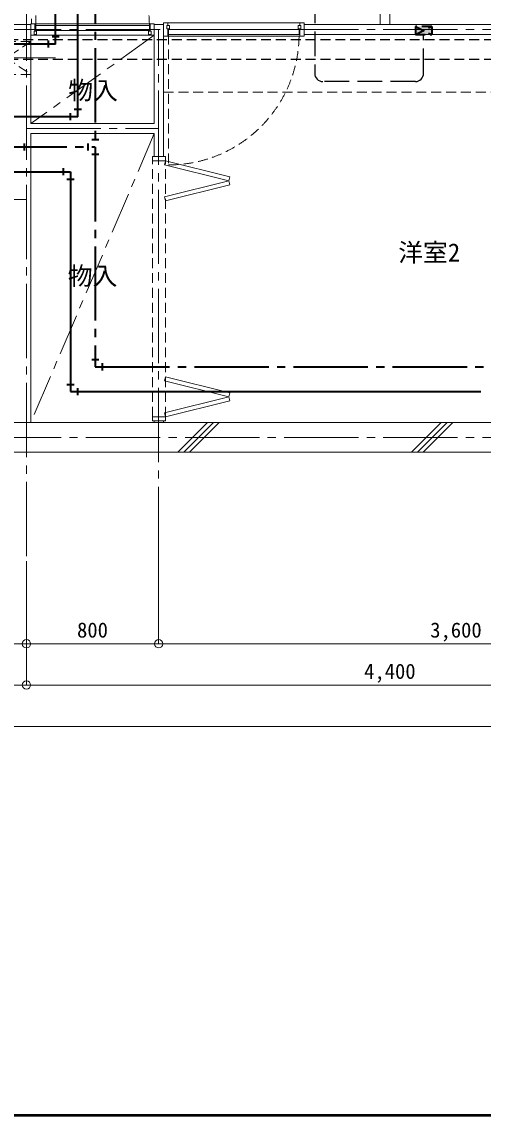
# Model space of a CAD drawing. Units: millimetres at full size, sheet at 1:50. Extents: x -9674 to 9699, y -6794 to 6791.
# Drawn here: x 1870 to 4661, y -6794 to -167 of the extents above; entities that cross this region are included whole.
import ezdxf
from ezdxf.enums import TextEntityAlignment as Align

# ---------------------------------------------------------------- set-up
doc = ezdxf.new("R2010")
doc.units = ezdxf.units.MM
doc.header["$LTSCALE"] = 50
doc.header["$PDMODE"] = 32
doc.header["$PDSIZE"] = 50
for name, pattern in [('CHAIN1', [8, 5, -1, 1, -1]), ('CHAIN2', [12, 9, -1, 1, -1]), ('DASHED1', [1.8, 1.2, -0.6]), ('DASHED3', [4, 3, -1])]:
    doc.linetypes.add(name, pattern=pattern)
for name, color, linetype, lineweight in [('0-0_図面枠', 7, 'Continuous', 9), ('1-0_芯', 134, 'CHAIN2', 9), ('1-1_躯体', 134, 'Continuous', 9), ('1-2_間仕切', 134, 'Continuous', 9), ('1-3_建具', 134, 'Continuous', 9), ('1-5_設備', 134, 'Continuous', 9), ('1-7_その他', 134, 'DASHED1', 9), ('1-8_ハッチ', 134, 'Continuous', 9), ('1-B_寸法', 134, 'Continuous', 9), ('1-C_梁', 134, 'DASHED1', 9), ('2-2', 5, 'DASHED3', 25), ('2-3_建具', 4, 'Continuous', 35), ('2-9_金物', 1, 'CHAIN2', 35), ('2-A_文字', 6, 'Continuous', 35), ('2-C', 2, 'DASHED1', 25)]:
    doc.layers.add(name, color=color, linetype=linetype, lineweight=lineweight)
doc.layers.add('1-A_文字', color=134, linetype='Continuous')
doc.styles.add('ＭＳ ゴシック', font='')
doc.styles.get('ＭＳ ゴシック').set_extended_font_data('MS Gothic')

msp = doc.modelspace()

# ---------------------------------------------------------------- linework, layer by layer
at = {"layer": '0-0_図面枠'}
for p, q in [((-9673.92, -6793.93), (9698.92, -6793.93)), ((-9672.16, -6792.16), (9697.16, -6792.16)), ((-9670.4, -6790.4), (9695.4, -6790.4)), ((9693.64, -6788.64), (-9668.64, -6788.64)), ((-9666.87, -6786.88), (9691.87, -6786.88)), ((-9665.11, -6785.11), (9690.11, -6785.11)), ((-9663.35, -6783.35), (9688.35, -6783.35))]:
    msp.add_line(p, q, dxfattribs=at)
at = {"layer": '1-0_芯'}
for p, q in [((1897.29, 4246.64), (1897.29, -3433.36)), ((-8542.71, -213.36), (8067.29, -213.36)), ((2697.29, -3433.36), (2697.29, -213.36)), ((1897.29, -813.36), (2697.29, -813.36)), ((-2.71, -1243.36), (1897.29, -1243.36)), ((-8542.71, -2683.36), (8067.29, -2683.36))]:
    msp.add_line(p, q, dxfattribs=at)
at = {"layer": '1-1_躯体'}
for p, q in [((5957.29, -2593.36), (-6742.71, -2593.36)), ((5957.29, -2773.36), (-6742.71, -2773.36))]:
    msp.add_line(p, q, dxfattribs=at)
at = {"layer": '1-2_間仕切'}
for p, q in [((1923.29, -183.36), (97.29, -183.36)), ((2727.29, -183.36), (2671.29, -183.36)), ((5102.29, -183.36), (3577.29, -183.36)), ((1923.29, -248.36), (1923.29, -783.36)), ((2727.29, -244.36), (2727.29, -983.36)), ((5102.29, -244.36), (3577.29, -244.36)), ((1923.29, -843.36), (2671.29, -843.36)), ((1923.29, -843.36), (1923.29, -2593.36)), ((2671.29, -983.36), (2671.29, -843.36)), ((2671.29, -2593.36), (2671.29, -2583.36)), ((2727.29, -2583.36), (2727.29, -2593.36))]:
    msp.add_line(p, q, dxfattribs=at)
msp.add_lwpolyline([(1923.29, -783.36), (2671.29, -783.36), (2671.29, -243.36)], dxfattribs=at)
at = {"layer": '1-3_建具', "linetype": 'DASHED1'}
for p, q in [((1953.29, -188.36), (1953.29, 499.64)), ((2757.29, -243.36), (2757.29, -1033.36)), ((2659.79, -2558.36), (2659.79, -1008.36)), ((2739.79, -2558.36), (2739.79, -1008.36))]:
    msp.add_line(p, q, dxfattribs=at)
at = {"layer": '1-3_建具'}
for p, q in [((1948.29, -178.36), (1923.29, -178.36)), ((1948.29, -223.36), (1948.29, -178.36)), ((2646.29, -178.36), (1948.29, -178.36)), ((1953.29, -188.36), (1953.29, -218.36)), ((1953.29, -188.36), (2641.29, -188.36)), ((2641.29, -188.36), (2641.29, -218.36)), ((2646.29, -178.36), (2671.29, -178.36)), ((2646.29, -223.36), (2646.29, -178.36)), ((2727.29, -253.36), (2727.29, -173.36)), ((2727.29, -173.36), (2752.29, -173.36)), ((2762.29, -188.36), (2747.29, -188.36)), ((2747.29, -188.36), (2747.29, -208.36)), ((2752.29, -188.36), (2752.29, -173.36)), ((3552.29, -173.36), (2752.29, -173.36)), ((2762.29, -208.36), (2762.29, -188.36)), ((3542.29, -208.36), (3542.29, -188.36)), ((3557.29, -188.36), (3542.29, -188.36)), ((3552.29, -173.36), (3577.29, -173.36)), ((3552.29, -188.36), (3552.29, -173.36)), ((3557.29, -208.36), (3557.29, -188.36)), ((1943.29, -223.36), (1943.29, -243.36)), ((1943.29, -223.36), (1958.29, -223.36)), ((1943.29, -243.36), (1958.29, -243.36)), ((1948.29, -248.36), (1948.29, -243.36)), ((1948.29, -248.36), (2646.29, -248.36)), ((2641.29, -218.36), (1953.29, -218.36)), ((1958.29, -223.36), (1958.29, -243.36)), ((2636.29, -223.36), (2636.29, -243.36)), ((2651.29, -223.36), (2636.29, -223.36)), ((2651.29, -243.36), (2636.29, -243.36)), ((2646.29, -248.36), (2646.29, -243.36)), ((2651.29, -223.36), (2651.29, -243.36)), ((2727.29, -253.36), (2752.29, -253.36)), ((2747.29, -208.36), (2762.29, -208.36)), ((2757.29, -213.36), (2757.29, -243.36)), ((3547.29, -213.36), (2757.29, -213.36)), ((2757.29, -243.36), (3547.29, -243.36)), ((3557.29, -208.36), (3542.29, -208.36)), ((3547.29, -243.36), (3547.29, -213.36)), ((3552.29, -208.36), (3552.29, -253.36)), ((2659.79, -983.36), (2659.79, -1008.36)), ((2739.79, -983.36), (2659.79, -983.36)), ((2739.79, -983.36), (2739.79, -1008.36)), ((2739.79, -1008.36), (2659.79, -1008.36)), ((2733.72, -1032.61), (2739.79, -1008.36)), ((2733.72, -1226.64), (3121.78, -1129.63)), ((3127.84, -1153.88), (2739.79, -1250.9)), ((3121.78, -1129.63), (3127.84, -1153.88)), ((2733.72, -1226.64), (2739.79, -1250.9)), ((2733.72, -2340.08), (2739.79, -2315.82)), ((3127.84, -2412.84), (2739.79, -2315.82)), ((2733.72, -2340.08), (3121.78, -2437.09)), ((3121.78, -2437.09), (3127.84, -2412.84)), ((2739.79, -2583.36), (2659.79, -2583.36)), ((2733.72, -2534.11), (2739.79, -2558.36)), ((2739.79, -2558.36), (2739.79, -2583.36))]:
    msp.add_line(p, q, dxfattribs=at)
for points in [[(1948.29, -248.36), (1923.29, -248.36), (1923.29, -178.36)], [(2646.29, -248.36), (2671.29, -248.36), (2671.29, -178.36)], [(3552.29, -253.36), (3577.29, -253.36), (3577.29, -173.36)], [(2752.29, -208.36), (2752.29, -253.36), (3552.29, -253.36)], [(2733.72, -1032.61), (3121.78, -1129.63), (3127.84, -1105.37), (2739.79, -1008.36)], [(2733.72, -2534.11), (3121.78, -2437.09), (3127.84, -2461.35), (2739.79, -2558.36)], [(2739.79, -2558.36), (2659.79, -2558.36), (2659.79, -2583.36)]]:
    msp.add_lwpolyline(points, dxfattribs=at)
at = {"layer": '1-3_建具', "linetype": 'DASHED1'}
for centre, radius, start, end in [((1953.29, -188.36), 688, 0, 90), ((2757.29, -243.36), 790, 270, 0)]:
    msp.add_arc(centre, radius, start, end, dxfattribs=at)
at = {"layer": '1-5_設備'}
for p, q in [((4037.29, 1276.64), (4037.29, -183.36)), ((4097.29, 1276.64), (4097.29, -183.36))]:
    msp.add_line(p, q, dxfattribs=at)
at = {"layer": '1-7_その他', "linetype": 'CHAIN1'}
for p, q in [((2671.29, -248.36), (1923.29, -783.36)), ((2072.29, -385.77), (1457.29, -385.77)), ((2671.29, -843.36), (1923.29, -2593.36))]:
    msp.add_line(p, q, dxfattribs=at)
at = {"layer": '1-7_その他'}
for p, q in [((1923.29, -285.77), (1627.29, -285.77)), ((1627.29, -285.77), (1923.29, -485.77)), ((1923.29, -285.77), (1627.29, -485.77)), ((1923.29, -485.77), (1627.29, -485.77))]:
    msp.add_line(p, q, dxfattribs=at)
at = {"layer": '1-8_ハッチ'}
for p, q in [((2813.97, -2773.36), (2993.97, -2593.36)), ((2849.33, -2773.36), (3029.33, -2593.36)), ((2884.68, -2773.36), (3064.68, -2593.36)), ((4228.18, -2773.36), (4408.18, -2593.36)), ((4263.54, -2773.36), (4443.54, -2593.36)), ((4298.89, -2773.36), (4478.89, -2593.36))]:
    msp.add_line(p, q, dxfattribs=at)
at = {"layer": '1-B_寸法'}
for p, q in [((1897.29, -3433.36), (1897.29, -4183.36)), ((2697.29, -3433.36), (2697.29, -3933.36)), ((-2.71, -3933.36), (1897.29, -3933.36)), ((1897.29, -3933.36), (2697.29, -3933.36)), ((2697.29, -3933.36), (6297.29, -3933.36)), ((-2602.71, -4183.36), (1897.29, -4183.36)), ((1897.29, -4183.36), (6297.29, -4183.36)), ((-6802.71, -4433.36), (6297.29, -4433.36))]:
    msp.add_line(p, q, dxfattribs=at)
for p in [(1897.29, -3933.36), (2697.29, -3933.36), (1897.29, -4183.36)]:
    msp.add_point(p, dxfattribs=at)
at = {"layer": '1-C_梁'}
for p, q in [((1927.29, 661.64), (1927.29, -178.36)), ((2727.29, -593.36), (5957.29, -593.36))]:
    msp.add_line(p, q, dxfattribs=at)
at = {"layer": '2-2'}
for p, q in [((3641.88, 775.09), (3641.88, -478.64)), ((4301.13, -478.64), (4301.13, -244.36)), ((4251.13, -528.64), (3691.88, -528.64))]:
    msp.add_line(p, q, dxfattribs=at)
at = {"layer": '2-2', "color": 4, "linetype": 'DASHED1', "lineweight": 35}
for p, q in [((4251.13, -244.36), (4351.13, -194.36)), ((4251.13, -194.36), (4351.13, -244.36)), ((4351.13, -194.36), (4251.13, -194.36)), ((4251.13, -194.36), (4251.13, -244.36)), ((4351.13, -194.36), (4351.13, -244.36)), ((4251.13, -244.36), (4351.13, -244.36))]:
    msp.add_line(p, q, dxfattribs=at)
at = {"layer": '2-2', "linetype": 'Continuous'}
for centre, start, end in [((3691.88, -478.64), 180, 270), ((4251.13, -478.64), 270, 0)]:
    msp.add_arc(centre, 50, start, end, dxfattribs=at)
at = {"layer": '2-2', "color": 150}
msp.add_solid([(4251.13, -194.36), (4351.13, -194.36), (4251.13, -244.36), (4351.13, -244.36)], dxfattribs=at)
at = {"layer": '2-3_建具'}
for p, q in [((2074.1, -301.27), (2074.1, 148.51)), ((2095.7, -256.98), (2052.5, -256.98)), ((2074.1, -301.27), (1432.8, -301.27)), ((2029.8, -322.87), (2029.8, -279.67)), ((2119.57, -1052.92), (2119.57, -1096.12)), ((785.08, -1074.52), (2163.86, -1074.52)), ((2142.26, -1118.82), (2185.46, -1118.82)), ((2163.86, -1074.52), (2163.86, -2406.48)), ((2142.26, -2362.19), (2185.46, -2362.19)), ((2208.16, -2428.08), (2208.16, -2384.88)), ((2163.86, -2406.48), (4646.74, -2406.48))]:
    msp.add_line(p, q, dxfattribs=at)
at = {"layer": '2-9_金物'}
for p, q in [((2313.86, 873.53), (2313.86, -2256.48)), ((-707.64, -924.52), (2313.86, -924.52)), ((1884.27, -902.92), (1884.27, -946.12)), ((2269.57, -902.92), (2269.57, -946.12)), ((2292.26, -880.23), (2335.46, -880.23)), ((2292.26, -968.82), (2335.46, -968.82)), ((2292.26, -2212.19), (2335.46, -2212.19)), ((2358.16, -2278.08), (2358.16, -2234.88)), ((2313.86, -2256.48), (6504.56, -2256.48))]:
    msp.add_line(p, q, dxfattribs=at)
at = {"layer": '2-A_文字'}
for p, q in [((2208.76, -741.51), (2208.76, 195.85)), ((2164.46, -763.11), (2164.46, -719.91)), ((2230.36, -697.21), (2187.16, -697.21)), ((2208.76, -741.51), (1385.83, -741.51))]:
    msp.add_line(p, q, dxfattribs=at)
at = {"layer": '2-C'}
for p, q in [((6347.29, -275.36), (977.57, -275.36)), ((6347.29, -395.36), (977.57, -395.36))]:
    msp.add_line(p, q, dxfattribs=at)

# ---------------------------------------------------------------- texts
at = {"layer": '1-A_文字', "style": 'ＭＳ ゴシック'}
for s, p in [('物入', (2150.38, -670.26)), ('洋室2', (4147.69, -1651.43)), ('物入', (2147.29, -1793.36))]:
    msp.add_text(s, height=110, dxfattribs=at).set_placement(p, align=Align.BOTTOM_LEFT)
at = {"layer": '1-B_寸法', "style": 'ＭＳ ゴシック'}
for s, p in [('800', (2203.54, -3923.36)), ('3,600', (4341.04, -3923.36)), ('4,400', (3941.04, -4173.36))]:
    msp.add_text(s, height=91.64, dxfattribs=at).set_placement(p, align=Align.BOTTOM_LEFT)

doc.saveas('drawing.dxf')
